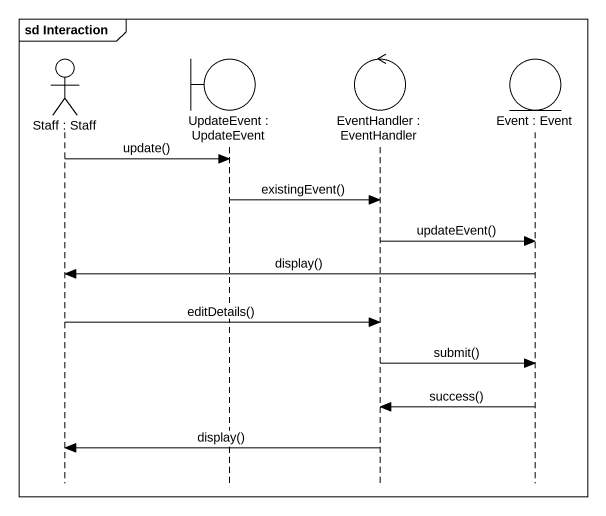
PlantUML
@startuml
mainframe sd Interaction
hide footbox
actor "Staff : Staff" as Staff
boundary "UpdateEvent : UpdateEvent" as UpdateEvent
control "EventHandler : EventHandler" as EventHandler
entity "Event : Event" as Event

Staff -> UpdateEvent : update()
UpdateEvent -> EventHandler : existingEvent()
EventHandler -> Event : updateEvent()
Event -> Staff : display()
Staff -> EventHandler : editDetails()
EventHandler -> Event : submit()
Event -> EventHandler : success()
EventHandler -> Staff : display()
@enduml
